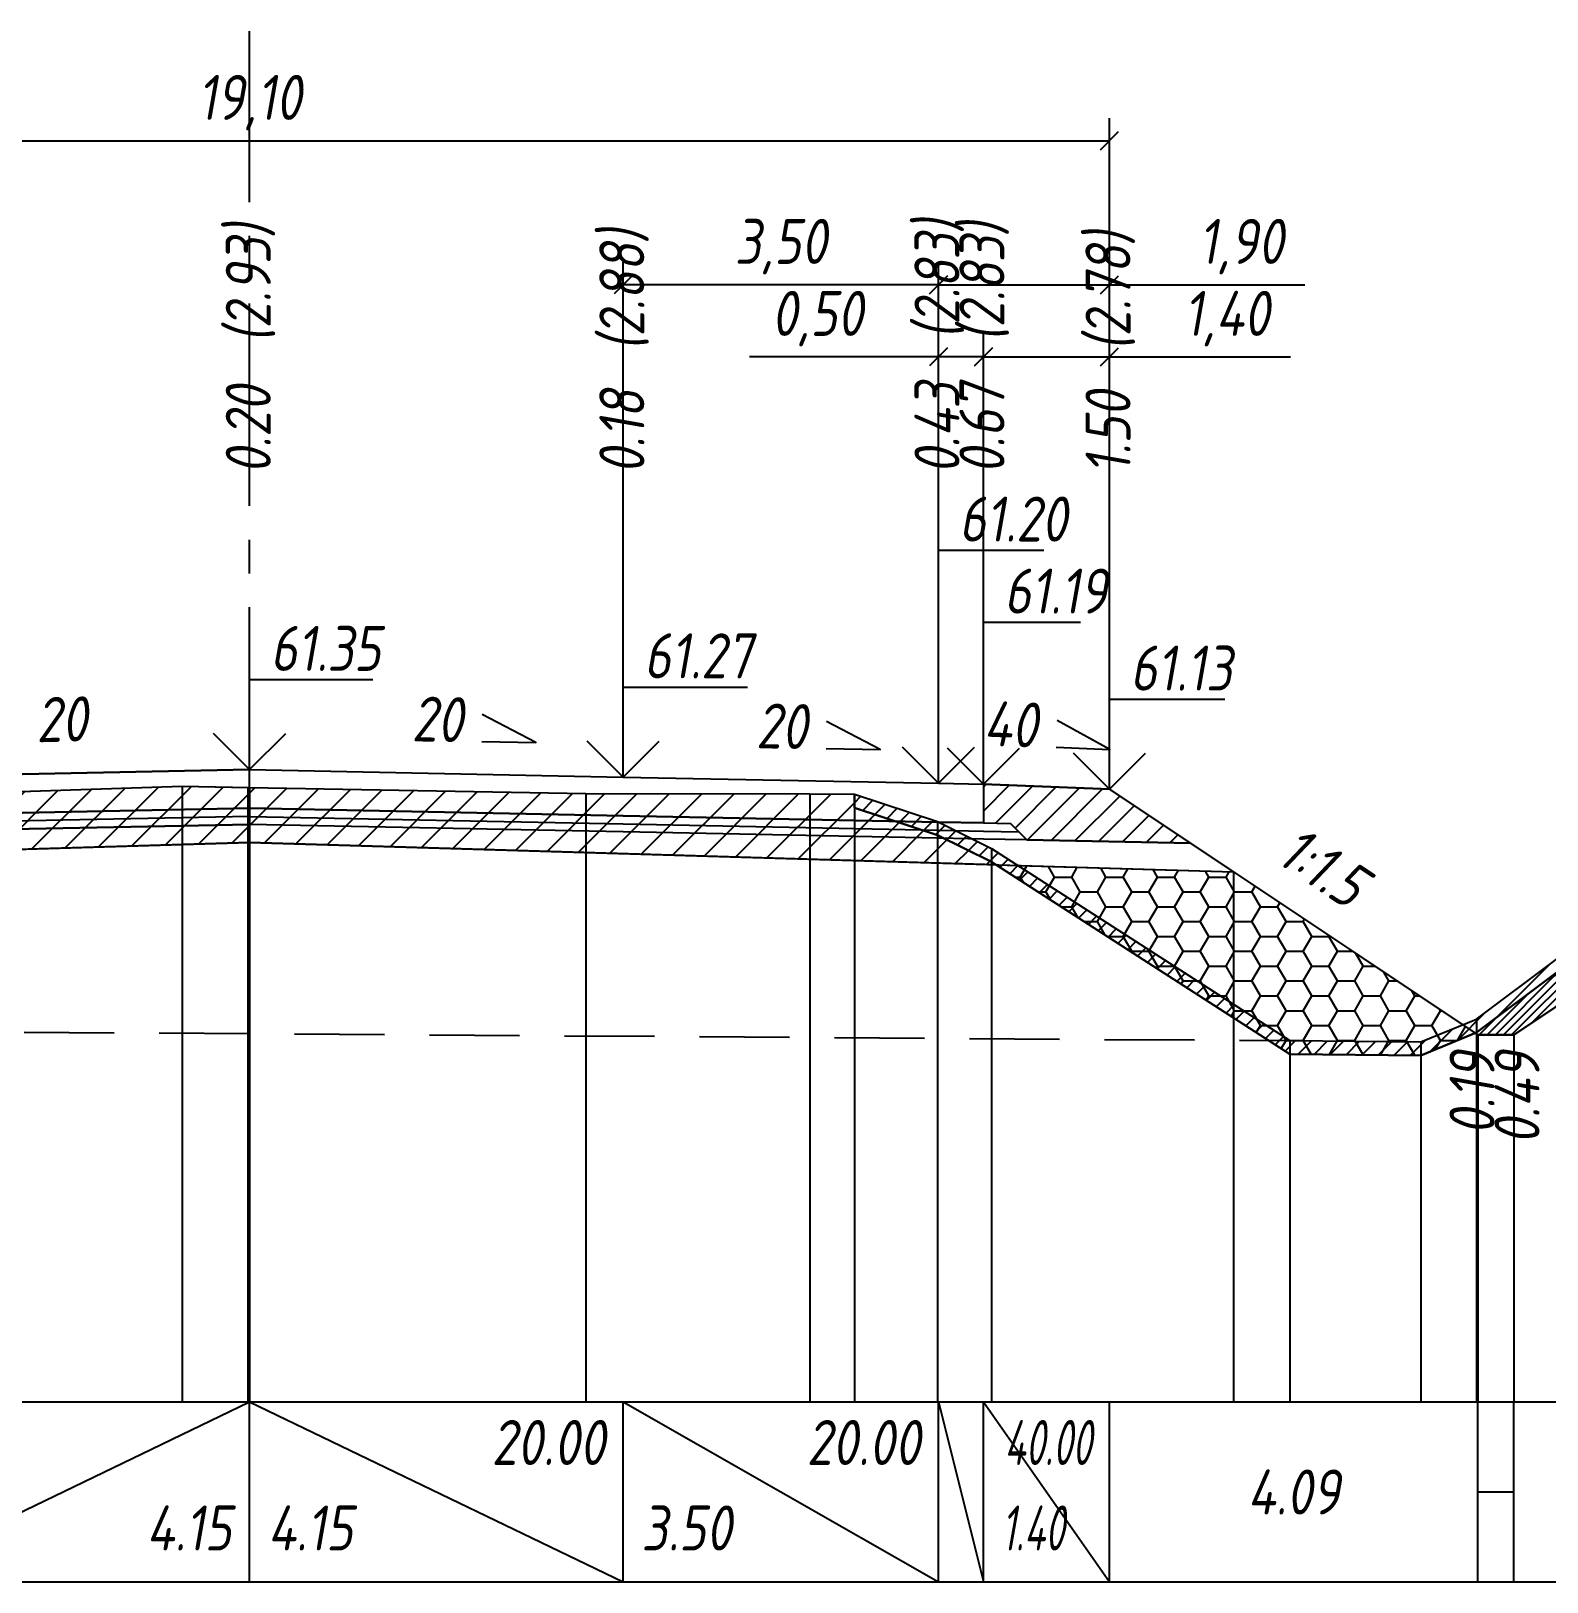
# Model space of a CAD drawing. Extents: x -717 to 1451, y -133302 to 233.
# Drawn here: x 160.3 to 244.5, y -57072 to -56985.8 of the extents above; entities that cross this region are included whole.
import ezdxf
from ezdxf.enums import TextEntityAlignment as Align

# ---------------------------------------------------------------- set-up
doc = ezdxf.new("R2010")
doc.units = 0
doc.linetypes.add('осевая2', pattern=[1.125, 0.75, -0.125, 0.125, -0.125])
doc.linetypes.add('штриховая', pattern=[0.75, 0.5, -0.25])
for name, color, linetype in [('Интерполированный поперечник', 2, 'Continuous'), ('Код_514', 1, 'Continuous'), ('Контур_0', 7, 'Continuous'), ('Контур_2521', 7, 'Continuous'), ('Контур_2564', 7, 'Continuous'), ('Контур_2660', 7, 'Continuous'), ('Контур_2665', 7, 'Continuous'), ('Контур_400', 7, 'Continuous'), ('Контур_508', 7, 'Continuous'), ('Контур_512', 7, 'Continuous'), ('Контур_513', 7, 'Continuous'), ('Контур_818', 7, 'Continuous'), ('Красный поперечник', 1, 'Continuous'), ('Объём_2501', 7, 'Continuous'), ('Объём_2564', 7, 'Continuous'), ('Объём_2650', 7, 'Continuous'), ('Объём_2660', 7, 'Continuous'), ('Объём_2661', 7, 'Continuous'), ('Объём_2663', 7, 'Continuous'), ('Объём_2664', 7, 'Continuous'), ('Объём_2665', 7, 'Continuous'), ('Объём_2666', 7, 'Continuous'), ('Ось', 1, 'осевая2'), ('Откосы', 7, 'Continuous'), ('Отметки покрытия', 7, 'Continuous'), ('Рабочие отметки', 7, 'Continuous'), ('Рабочие отметки доп.', 7, 'Continuous'), ('Таблица', 7, 'Continuous'), ('Уклоны проезжей части', 7, 'Continuous'), ('Черный поперечник', 3, 'Continuous')]:
    doc.layers.add(name, color=color, linetype=linetype)
for name, color, linetype, true_color in [('Контур_2540', 2, 'Continuous', 0xffff00), ('Контур_2560', 2, 'Continuous', 0xffff00), ('Контур_2561', 7, 'Continuous', 0xff8040), ('Контур_2562', 3, 'Continuous', 0x00ff00), ('Контур_2563', 7, 'Continuous', 0xff8000), ('Контур_2570', 7, 'Continuous', 0x80ff00), ('Контур_2736', 4, 'Continuous', 0x00ffff), ('Контур_2737', 4, 'Continuous', 0x00ffff), ('Контур_2738', 4, 'Continuous', 0x00ffff), ('Контур_2739', 4, 'Continuous', 0x00ffff), ('Контур_2745', 7, 'Continuous', 0xa4ffff), ('Контур_2747', 4, 'Continuous', 0x00ffff), ('Контур_2748', 4, 'Continuous', 0x00ffff), ('Контур_2749', 4, 'Continuous', 0x00ffff), ('Контур_402', 7, 'Continuous', 0xff6464), ('Контур_703', 4, 'Continuous', 0x00ffff), ('Контур_705', 4, 'Continuous', 0x00ffff), ('Контур_707', 4, 'Continuous', 0x00ffff), ('Контур_720', 131, 'Continuous', 0xaaffff), ('Объём_2500', 7, 'Continuous', 0xc0c0c0), ('Объём_2520', 7, 'Continuous', 0x80ffff), ('Объём_2540', 2, 'Continuous', 0xffff00), ('Объём_2560', 2, 'Continuous', 0xffff00), ('Объём_2561', 7, 'Continuous', 0xff8040), ('Объём_2562', 3, 'Continuous', 0x00ff00), ('Объём_2563', 7, 'Continuous', 0xff8000), ('Объём_2570', 7, 'Continuous', 0x80ff00), ('Объём_2580', 3, 'Continuous', 0x00ff00), ('Объём_2600', 7, 'Continuous', 0x808000), ('Объём_2620', 2, 'Continuous', 0xffff00)]:
    doc.layers.add(name, color=color, linetype=linetype, true_color=true_color)
doc.styles.get("Standard").update_dxf_attribs({"font": 'txt', "height": 2.5})
doc.styles.add('М', font='romand.shx', dxfattribs={"width": 0.8, "oblique": 10, "height": 2.5})
doc.dimstyles.new('ISO-25', dxfattribs={"dimtxt": 2.5, "dimasz": 2.5, "dimexe": 1.25, "dimexo": 0.625, "dimtad": 1, "dimtxsty": 'Standard', "dimcen": 2.5, "dimadec": 0, "dimazin": 0, "dimtfac": 1, "dimtmove": 0, "dimatfit": 3, "dimfxl": 1, "dimarcsym": 0})

# ---------------------------------------------------------------- blocks, each defined once
blk = doc.blocks.new('_Oblique')
at = {"color": 0, "linetype": 'ByBlock', "lineweight": -2}
blk.add_line((-0.5, -0.5), (0.5, 0.5), dxfattribs=at)
blk = doc.blocks.new('*D1370')
at = {"color": 0, "lineweight": -2, "transparency": 16777216}
for p, q in [((213.22, -57027.118), (213.22, -57002.678)), ((220.22, -57027.398), (220.22, -57002.678)), ((213.22, -57003.928), (220.22, -57003.928)), ((220.22, -57003.928), (230.279, -57003.928))]:
    blk.add_line(p, q, dxfattribs=at)
at = {"layer": 'Defpoints', "color": 0, "transparency": 16777216}
for p in [(220.22, -57003.928), (213.22, -57027.743), (220.22, -57028.023)]:
    blk.add_point(p, dxfattribs=at)
at = {"color": 0, "lineweight": -2, "transparency": 16777216, "rotation": 180}
blk.add_blockref('_Oblique', (213.22, -57003.928), dxfattribs=at)
at = {"color": 0, "lineweight": -2, "transparency": 16777216}
blk.add_blockref('_Oblique', (220.22, -57003.928), dxfattribs=at)
at = {"color": 0, "transparency": 16777216, "insert": (226.739, -57001.815), "char_height": 2.5, "width": 8.75, "attachment_point": 5, "style": 'М'}
blk.add_mtext('1,40', dxfattribs=at)
blk = doc.blocks.new('*D1372')
at = {"color": 0, "lineweight": -2, "transparency": 16777216}
for p, q in [((210.72, -57027.068), (210.72, -57002.678)), ((213.22, -57027.118), (213.22, -57002.678)), ((210.72, -57003.928), (200.238, -57003.928)), ((213.22, -57003.928), (210.72, -57003.928))]:
    blk.add_line(p, q, dxfattribs=at)
at = {"layer": 'Defpoints', "color": 0, "transparency": 16777216}
for p in [(213.22, -57003.928), (210.72, -57027.693), (213.22, -57027.743)]:
    blk.add_point(p, dxfattribs=at)
at = {"color": 0, "lineweight": -2, "transparency": 16777216, "rotation": 180}
blk.add_blockref('_Oblique', (210.72, -57003.928), dxfattribs=at)
at = {"color": 0, "lineweight": -2, "transparency": 16777216}
blk.add_blockref('_Oblique', (213.22, -57003.928), dxfattribs=at)
at = {"color": 0, "transparency": 16777216, "insert": (204, -57001.815), "char_height": 2.5, "width": 9.16667, "attachment_point": 5, "style": 'М'}
blk.add_mtext('0,50', dxfattribs=at)
blk = doc.blocks.new('*D1374')
at = {"color": 0, "lineweight": -2, "transparency": 16777216}
for p, q in [((193.22, -57026.718), (193.22, -56998.678)), ((210.72, -57027.068), (210.72, -56998.678)), ((210.72, -56999.928), (193.22, -56999.928))]:
    blk.add_line(p, q, dxfattribs=at)
at = {"layer": 'Defpoints', "color": 0, "transparency": 16777216}
for p in [(193.22, -56999.928), (193.22, -57027.343), (210.72, -57027.693)]:
    blk.add_point(p, dxfattribs=at)
at = {"color": 0, "lineweight": -2, "transparency": 16777216, "rotation": 180}
blk.add_blockref('_Oblique', (193.22, -56999.928), dxfattribs=at)
at = {"color": 0, "lineweight": -2, "transparency": 16777216}
blk.add_blockref('_Oblique', (210.72, -56999.928), dxfattribs=at)
at = {"color": 0, "transparency": 16777216, "insert": (201.97, -56997.815), "char_height": 2.5, "width": 9.58333, "attachment_point": 5, "style": 'М'}
blk.add_mtext('3,50', dxfattribs=at)
blk = doc.blocks.new('*D1375')
at = {"color": 0, "lineweight": -2, "transparency": 16777216}
for p, q in [((210.72, -57027.068), (210.72, -56998.678)), ((220.22, -57027.398), (220.22, -56998.678)), ((210.72, -56999.928), (220.22, -56999.928)), ((220.22, -56999.928), (231.08, -56999.928))]:
    blk.add_line(p, q, dxfattribs=at)
at = {"layer": 'Defpoints', "color": 0, "transparency": 16777216}
for p in [(210.72, -56999.928), (210.72, -57027.693), (220.22, -57028.023)]:
    blk.add_point(p, dxfattribs=at)
at = {"color": 0, "lineweight": -2, "transparency": 16777216, "rotation": 180}
blk.add_blockref('_Oblique', (210.72, -56999.928), dxfattribs=at)
at = {"color": 0, "lineweight": -2, "transparency": 16777216}
blk.add_blockref('_Oblique', (220.22, -56999.928), dxfattribs=at)
at = {"color": 0, "transparency": 16777216, "insert": (227.54, -56997.815), "char_height": 2.5, "width": 8.75, "attachment_point": 5, "style": 'М'}
blk.add_mtext('1,90', dxfattribs=at)
blk = doc.blocks.new('*D1377')
at = {"color": 0, "lineweight": -2, "transparency": 16777216}
for p, q in [((124.72, -57027.398), (124.72, -56990.678)), ((220.22, -57027.398), (220.22, -56990.678)), ((124.72, -56991.928), (220.22, -56991.928))]:
    blk.add_line(p, q, dxfattribs=at)
at = {"layer": 'Defpoints', "color": 0, "transparency": 16777216}
for p in [(220.22, -56991.928), (124.72, -57028.023), (220.22, -57028.023)]:
    blk.add_point(p, dxfattribs=at)
at = {"color": 0, "lineweight": -2, "transparency": 16777216, "rotation": 180}
blk.add_blockref('_Oblique', (124.72, -56991.928), dxfattribs=at)
at = {"color": 0, "lineweight": -2, "transparency": 16777216}
blk.add_blockref('_Oblique', (220.22, -56991.928), dxfattribs=at)
at = {"color": 0, "transparency": 16777216, "insert": (172.47, -56989.815), "char_height": 2.5, "width": 10.41667, "attachment_point": 5, "style": 'М'}
blk.add_mtext('19,10', dxfattribs=at)

msp = doc.modelspace()

# ---------------------------------------------------------------- hatches: boundary and pattern name
at = {"layer": 'Объём_2563'}
h = msp.add_hatch(dxfattribs=at)
h.set_pattern_fill('ANSI31', color=256, scale=0.3)
h.paths.add_polyline_path([(214.72, -57029.861), (215.639, -57030.779), (224.72, -57030.961), (220.22, -57027.961), (213.22, -57027.681), (213.22, -57029.831)])
at = {"layer": 'Объём_2570'}
h = msp.add_hatch(dxfattribs=at)
h.set_pattern_fill('ANSI31', color=256, scale=0.2)
h.paths.add_polyline_path([(258.785, -57031.62), (253.589, -57031.755), (240.613, -57041.478), (237.517, -57042.75), (230.242, -57042.674), (213.668, -57032.001), (210.678, -57030.506), (206.057, -57028.986), (206.057, -57028.236), (210.678, -57029.756), (213.668, -57031.251), (230.242, -57041.924), (237.517, -57042), (240.613, -57040.728), (253.589, -57031.005), (258.785, -57030.87)])
at = {"layer": 'Объём_2600'}
h = msp.add_hatch(dxfattribs=at)
h.set_pattern_fill('ANSI31', color=6, scale=0.4)
h.paths.add_polyline_path([(134.188, -57028.678), (146.414, -57028.505), (149.601, -57028.42), (168.726, -57027.795), (172.47, -57027.868), (172.47, -57030.916), (123.276, -57032.392), (124.757, -57031.505), (131.986, -57029.504), (131.986, -57028.754)])
h = msp.add_hatch(dxfattribs=at)
h.set_pattern_fill('ANSI31', color=6, scale=0.4)
h.paths.add_polyline_path([(191.142, -57028.191), (203.579, -57028.219), (206.057, -57028.236), (206.057, -57028.986), (210.678, -57030.506), (213.668, -57032.001), (213.913, -57032.159), (172.47, -57030.916), (172.47, -57027.868)])
h = msp.add_hatch(dxfattribs=at)
h.set_pattern_fill('HONEY', color=5, scale=0.3)
h.paths.add_polyline_path([(227.112, -57032.555), (240.54, -57041.507), (237.517, -57042.75), (230.242, -57042.674), (213.913, -57032.159)])
at = {"layer": 'Объём_2620'}
h = msp.add_hatch(dxfattribs=at)
h.set_pattern_fill('ANSI31', color=2, scale=0.1)
h.paths.add_polyline_path([(242.685, -57041.603), (240.685, -57041.603), (240.54, -57041.507), (240.613, -57041.478), (244.605, -57038.486), (257.318, -57031.658), (257.614, -57031.65)])

# ---------------------------------------------------------------- linework, layer by layer
at = {"layer": 'Интерполированный поперечник', "linetype": 'штриховая', "ltscale": 10, "flags": 128}
msp.add_lwpolyline([(107.454, -57041.096), (230.242, -57041.924)], dxfattribs=at)
at = {"layer": 'Код_514'}
for p, q in [((151.72, -57072), (172.47, -57062)), ((172.47, -57072), (172.47, -57062)), ((172.47, -57062), (193.22, -57072)), ((193.22, -57072), (193.22, -57062)), ((193.22, -57062), (210.72, -57072)), ((210.72, -57072), (210.72, -57062)), ((210.72, -57062), (213.22, -57072)), ((213.22, -57072), (213.22, -57062)), ((213.22, -57062), (220.22, -57072)), ((220.22, -57072), (220.22, -57062)), ((240.685, -57072), (240.685, -57062)), ((242.685, -57072), (242.685, -57062)), ((240.685, -57067), (242.685, -57067))]:
    msp.add_line(p, q, dxfattribs=at)
at = {"layer": 'Контур_0', "flags": 128}
for points in [[(172.47, -57026.866), (151.72, -57027.281), (134.22, -57027.631), (134.22, -57027.631), (134.22, -57027.631), (134.22, -57027.631), (134.22, -57027.631), (131.72, -57027.681), (131.72, -57029.831), (134.22, -57029.781), (134.22, -57029.781), (134.22, -57029.781), (134.22, -57029.781), (134.22, -57029.781), (134.22, -57029.781), (151.72, -57029.431), (172.47, -57029.016), (172.47, -57026.866)], [(172.47, -57026.866), (193.22, -57027.281), (210.72, -57027.631), (210.72, -57027.631), (210.72, -57027.631), (210.72, -57027.631), (210.72, -57027.631), (210.72, -57027.631), (213.22, -57027.681), (213.22, -57029.831), (210.72, -57029.781), (210.72, -57029.781), (210.72, -57029.781), (210.72, -57029.781), (210.72, -57029.781), (210.72, -57029.781), (193.22, -57029.431), (172.47, -57029.016), (172.47, -57026.866)], [(220.22, -57027.961), (220.22, -57027.961)], [(220.22, -57027.961), (239.844, -57041.043), (239.844, -57041.043), (239.844, -57041.043), (239.844, -57041.043), (239.844, -57041.043), (239.844, -57041.043), (239.844, -57041.043), (239.844, -57041.043), (239.844, -57041.043), (239.844, -57041.043), (239.844, -57041.043), (239.844, -57041.043), (239.844, -57041.043), (239.844, -57041.043), (240.685, -57041.603)], [(220.22, -57027.961), (239.844, -57041.043), (239.844, -57041.043), (239.844, -57041.043), (239.844, -57041.043), (239.844, -57041.043), (239.844, -57041.043), (239.844, -57041.043), (239.844, -57041.043), (239.844, -57041.043), (239.844, -57041.043), (239.844, -57041.043), (239.844, -57041.043), (239.844, -57041.043), (239.844, -57041.043), (240.685, -57041.603), (242.685, -57041.603), (258.785, -57030.87)], [(172.47, -57029.016), (151.72, -57029.431), (134.22, -57029.781), (134.22, -57029.781), (134.22, -57029.781), (134.22, -57029.781), (134.22, -57029.781), (134.22, -57029.781), (131.72, -57029.831), (130.22, -57029.861), (129.302, -57030.779), (131.72, -57030.731), (134.22, -57030.681), (134.22, -57030.681), (134.22, -57030.681), (134.22, -57030.681), (134.22, -57030.681), (134.22, -57030.681), (151.72, -57030.331), (172.47, -57029.916), (172.47, -57029.016)], [(172.47, -57029.016), (193.22, -57029.431), (210.72, -57029.781), (210.72, -57029.781), (210.72, -57029.781), (210.72, -57029.781), (210.72, -57029.781), (210.72, -57029.781), (213.22, -57029.831), (214.72, -57029.861), (215.639, -57030.779), (213.22, -57030.731), (210.72, -57030.681), (210.72, -57030.681), (210.72, -57030.681), (210.72, -57030.681), (210.72, -57030.681), (210.72, -57030.681), (193.22, -57030.331), (172.47, -57029.916), (172.47, -57029.016)], [(213.22, -57029.831), (214.72, -57029.861), (215.639, -57030.779), (224.72, -57030.961)]]:
    msp.add_lwpolyline(points, dxfattribs=at)
at = {"layer": 'Контур_2521', "color": 250, "flags": 128}
for points in [[(172.47, -57029.466), (151.72, -57029.881), (134.22, -57030.231), (134.22, -57030.231), (134.22, -57030.231), (134.22, -57030.231), (134.22, -57030.231), (134.22, -57030.231), (131.72, -57030.281), (129.761, -57030.32)], [(172.47, -57029.466), (193.22, -57029.881), (210.72, -57030.231), (210.72, -57030.231), (210.72, -57030.231), (210.72, -57030.231), (210.72, -57030.231), (210.72, -57030.231), (213.22, -57030.281), (215.18, -57030.32)]]:
    msp.add_lwpolyline(points, dxfattribs=at)
at = {"layer": 'Контур_2540', "flags": 128}
for points in [[(151.72, -57030.331), (134.22, -57030.681), (131.72, -57030.731), (129.302, -57030.779), (120.22, -57030.961), (117.829, -57032.555), (172.47, -57030.916), (172.47, -57029.916), (151.72, -57030.331)], [(172.47, -57030.916), (227.112, -57032.555), (224.72, -57030.961), (215.639, -57030.779), (213.22, -57030.731), (210.72, -57030.681), (193.22, -57030.331), (172.47, -57029.916), (172.47, -57030.916)]]:
    msp.add_lwpolyline(points, dxfattribs=at)
at = {"layer": 'Контур_2560', "flags": 128}
msp.add_lwpolyline([(213.22, -57027.681), (220.22, -57027.961), (220.22, -57027.961), (220.22, -57027.961)], dxfattribs=at)
at = {"layer": 'Контур_2561', "flags": 128}
msp.add_lwpolyline([(213.22, -57027.681), (213.22, -57027.681), (220.22, -57027.961), (220.22, -57027.961), (213.22, -57027.681)], dxfattribs=at)
at = {"layer": 'Контур_2562', "flags": 128}
msp.add_lwpolyline([(220.22, -57027.961), (220.22, -57027.961), (220.22, -57027.961), (220.22, -57027.961), (220.22, -57027.961)], dxfattribs=at)
at = {"layer": 'Контур_2563', "flags": 128}
msp.add_lwpolyline([(214.72, -57029.861), (215.639, -57030.779), (224.72, -57030.961), (220.22, -57027.961), (213.22, -57027.681), (213.22, -57029.831), (214.72, -57029.861)], dxfattribs=at)
at = {"layer": 'Контур_2564', "flags": 128}
msp.add_lwpolyline([(213.22, -57027.681), (220.22, -57027.961)], dxfattribs=at)
at = {"layer": 'Контур_2570', "flags": 128}
msp.add_lwpolyline([(149.601, -57028.42), (168.726, -57027.795), (172.361, -57027.866), (172.47, -57027.868), (191.142, -57028.191), (203.579, -57028.219), (206.057, -57028.236), (206.057, -57028.986), (210.678, -57030.506), (213.668, -57032.001), (230.242, -57042.674), (230.242, -57042.674), (237.517, -57042.75), (240.613, -57041.478), (253.589, -57031.755)], dxfattribs=at)
at = {"layer": 'Контур_2660', "flags": 128}
for points in [[(117.829, -57032.555), (172.47, -57030.916)], [(172.47, -57030.916), (227.112, -57032.555)]]:
    msp.add_lwpolyline(points, dxfattribs=at)
at = {"layer": 'Контур_2665', "flags": 128}
msp.add_lwpolyline([(220.22, -57027.961), (220.22, -57027.961)], dxfattribs=at)
at = {"layer": 'Контур_2736', "flags": 128}
for points in [[(220.22, -57027.961), (239.844, -57041.043)], [(239.844, -57041.043), (240.685, -57041.603)]]:
    msp.add_lwpolyline(points, dxfattribs=at)
at = {"layer": 'Контур_2737', "flags": 128}
msp.add_lwpolyline([(239.844, -57041.043), (239.844, -57041.043)], dxfattribs=at)
at = {"layer": 'Контур_2738', "flags": 128}
msp.add_lwpolyline([(239.844, -57041.043), (239.844, -57041.043)], dxfattribs=at)
at = {"layer": 'Контур_2739', "flags": 128}
msp.add_lwpolyline([(239.844, -57041.043), (239.844, -57041.043)], dxfattribs=at)
at = {"layer": 'Контур_2745', "flags": 128}
msp.add_lwpolyline([(239.844, -57041.043), (239.844, -57041.043)], dxfattribs=at)
msp.add_lwpolyline([(239.844, -57041.043), (239.844, -57041.043)], dxfattribs=at)
msp.add_lwpolyline([(239.844, -57041.043), (239.844, -57041.043)], dxfattribs=at)
msp.add_lwpolyline([(239.844, -57041.043), (239.844, -57041.043)], dxfattribs=at)
msp.add_lwpolyline([(239.844, -57041.043), (239.844, -57041.043)], dxfattribs=at)
msp.add_lwpolyline([(239.844, -57041.043), (239.844, -57041.043)], dxfattribs=at)
at = {"layer": 'Контур_2747', "flags": 128}
msp.add_lwpolyline([(239.844, -57041.043), (239.844, -57041.043)], dxfattribs=at)
at = {"layer": 'Контур_2748', "flags": 128}
msp.add_lwpolyline([(239.844, -57041.043), (239.844, -57041.043)], dxfattribs=at)
at = {"layer": 'Контур_2749', "flags": 128}
msp.add_lwpolyline([(239.844, -57041.043), (239.844, -57041.043)], dxfattribs=at)
at = {"layer": 'Контур_400', "flags": 128}
for points in [[(131.72, -57027.681), (134.22, -57027.631), (134.22, -57027.631), (134.22, -57027.631), (134.22, -57027.631), (134.22, -57027.631), (134.22, -57027.631), (151.72, -57027.281), (172.47, -57026.866)], [(172.47, -57026.866), (193.22, -57027.281), (210.72, -57027.631), (210.72, -57027.631), (210.72, -57027.631), (210.72, -57027.631), (210.72, -57027.631), (210.72, -57027.631), (213.22, -57027.681)]]:
    msp.add_lwpolyline(points, dxfattribs=at)
at = {"layer": 'Контур_402', "flags": 128}
msp.add_lwpolyline([(117.829, -57032.555), (172.47, -57030.916), (227.112, -57032.555)], dxfattribs=at)
at = {"layer": 'Контур_508', "flags": 128}
msp.add_lwpolyline([(104, -57041.575), (105, -57041.609), (105, -57041.108), (117.829, -57032.555), (172.47, -57030.916), (227.112, -57032.555), (240.685, -57041.603), (242.685, -57041.603), (258.785, -57030.87)], dxfattribs=at)
at = {"layer": 'Контур_512', "flags": 128}
msp.add_lwpolyline([(104, -57041.575), (105, -57041.609), (105, -57041.108), (117.829, -57032.555), (172.47, -57030.916), (227.112, -57032.555), (240.685, -57041.603), (242.685, -57041.603), (258.785, -57030.87)], dxfattribs=at)
at = {"layer": 'Контур_513', "flags": 128}
msp.add_lwpolyline([(104, -57041.575), (105, -57041.609), (105, -57041.108), (117.829, -57032.555), (172.47, -57030.916), (227.112, -57032.555), (240.685, -57041.603), (242.685, -57041.603), (258.785, -57030.87)], dxfattribs=at)
at = {"layer": 'Контур_703', "flags": 128}
msp.add_lwpolyline([(220.22, -57027.961), (239.844, -57041.043)], dxfattribs=at)
at = {"layer": 'Контур_705', "flags": 128}
msp.add_lwpolyline([(239.844, -57041.043), (239.844, -57041.043)], dxfattribs=at)
at = {"layer": 'Контур_707', "flags": 128}
msp.add_lwpolyline([(242.685, -57041.603), (258.785, -57030.87)], dxfattribs=at)
at = {"layer": 'Контур_720', "flags": 128}
msp.add_lwpolyline([(240.685, -57041.603), (242.685, -57041.603)], dxfattribs=at)
at = {"layer": 'Контур_818', "flags": 128}
msp.add_lwpolyline([(149.601, -57028.42), (168.726, -57027.795), (172.361, -57027.866), (172.47, -57027.868), (191.142, -57028.191), (203.579, -57028.219), (206.057, -57028.236), (206.057, -57028.986), (210.678, -57030.506), (213.668, -57032.001), (230.242, -57042.674), (230.242, -57042.674), (237.517, -57042.75), (240.613, -57041.478), (253.589, -57031.755)], dxfattribs=at)
at = {"layer": 'Красный поперечник'}
for p, q in [((151.72, -57027.281), (172.47, -57026.866)), ((172.47, -57026.866), (193.22, -57027.281)), ((193.22, -57027.281), (210.72, -57027.631)), ((210.72, -57027.631), (213.22, -57027.681)), ((213.22, -57027.681), (220.22, -57027.961)), ((220.22, -57027.961), (240.685, -57041.603)), ((172.47, -57030.916), (172.47, -57062)), ((242.685, -57041.603), (258.785, -57030.87)), ((227.112, -57032.555), (227.112, -57062)), ((240.685, -57041.603), (240.685, -57062)), ((240.685, -57041.603), (242.685, -57041.603)), ((242.685, -57041.603), (242.685, -57062))]:
    msp.add_line(p, q, dxfattribs=at)
at = {"layer": 'Объём_2500', "flags": 128}
for points in [[(172.47, -57026.866), (151.72, -57027.281), (134.22, -57027.631), (134.22, -57027.631), (134.22, -57027.631), (134.22, -57027.631), (134.22, -57027.631), (131.72, -57027.681), (131.72, -57029.831), (134.22, -57029.781), (134.22, -57029.781), (134.22, -57029.781), (134.22, -57029.781), (134.22, -57029.781), (134.22, -57029.781), (151.72, -57029.431), (172.47, -57029.016), (172.47, -57026.866)], [(172.47, -57026.866), (193.22, -57027.281), (210.72, -57027.631), (210.72, -57027.631), (210.72, -57027.631), (210.72, -57027.631), (210.72, -57027.631), (210.72, -57027.631), (213.22, -57027.681), (213.22, -57029.831), (210.72, -57029.781), (210.72, -57029.781), (210.72, -57029.781), (210.72, -57029.781), (210.72, -57029.781), (210.72, -57029.781), (193.22, -57029.431), (172.47, -57029.016), (172.47, -57026.866)]]:
    msp.add_lwpolyline(points, dxfattribs=at)
at = {"layer": 'Объём_2501', "flags": 128}
for points in [[(131.72, -57027.681), (134.22, -57027.631), (134.22, -57027.631), (134.22, -57027.631), (134.22, -57027.631), (134.22, -57027.631), (134.22, -57027.631), (151.72, -57027.281), (172.47, -57026.866)], [(172.47, -57026.866), (193.22, -57027.281), (210.72, -57027.631), (210.72, -57027.631), (210.72, -57027.631), (210.72, -57027.631), (210.72, -57027.631), (210.72, -57027.631), (213.22, -57027.681)]]:
    msp.add_lwpolyline(points, dxfattribs=at)
at = {"layer": 'Объём_2520', "color": 250, "flags": 128}
for points in [[(172.47, -57029.016), (151.72, -57029.431), (134.22, -57029.781), (134.22, -57029.781), (134.22, -57029.781), (134.22, -57029.781), (134.22, -57029.781), (134.22, -57029.781), (131.72, -57029.831), (130.22, -57029.861), (129.302, -57030.779), (131.72, -57030.731), (134.22, -57030.681), (134.22, -57030.681), (134.22, -57030.681), (134.22, -57030.681), (134.22, -57030.681), (134.22, -57030.681), (151.72, -57030.331), (172.47, -57029.916), (172.47, -57029.016)], [(172.47, -57029.016), (193.22, -57029.431), (210.72, -57029.781), (210.72, -57029.781), (210.72, -57029.781), (210.72, -57029.781), (210.72, -57029.781), (210.72, -57029.781), (213.22, -57029.831), (214.72, -57029.861), (215.639, -57030.779), (213.22, -57030.731), (210.72, -57030.681), (210.72, -57030.681), (210.72, -57030.681), (210.72, -57030.681), (210.72, -57030.681), (210.72, -57030.681), (193.22, -57030.331), (172.47, -57029.916), (172.47, -57029.016)]]:
    msp.add_lwpolyline(points, dxfattribs=at)
at = {"layer": 'Объём_2540', "flags": 128}
for points in [[(151.72, -57030.331), (134.22, -57030.681), (131.72, -57030.731), (129.302, -57030.779), (120.22, -57030.961), (117.829, -57032.555), (172.47, -57030.916), (172.47, -57029.916), (151.72, -57030.331)], [(172.47, -57030.916), (227.112, -57032.555), (224.72, -57030.961), (215.639, -57030.779), (213.22, -57030.731), (210.72, -57030.681), (193.22, -57030.331), (172.47, -57029.916), (172.47, -57030.916)]]:
    msp.add_lwpolyline(points, dxfattribs=at)
at = {"layer": 'Объём_2560', "flags": 128}
msp.add_lwpolyline([(213.22, -57027.681), (220.22, -57027.961), (220.22, -57027.961), (220.22, -57027.961)], dxfattribs=at)
at = {"layer": 'Объём_2561', "flags": 128}
msp.add_lwpolyline([(213.22, -57027.681), (213.22, -57027.681), (220.22, -57027.961), (220.22, -57027.961), (213.22, -57027.681)], dxfattribs=at)
at = {"layer": 'Объём_2562', "flags": 128}
msp.add_lwpolyline([(220.22, -57027.961), (220.22, -57027.961), (220.22, -57027.961), (220.22, -57027.961), (220.22, -57027.961)], dxfattribs=at)
at = {"layer": 'Объём_2563', "color": 250, "flags": 128}
msp.add_lwpolyline([(214.72, -57029.861), (215.639, -57030.779), (224.72, -57030.961), (220.22, -57027.961), (213.22, -57027.681), (213.22, -57029.831), (214.72, -57029.861)], dxfattribs=at)
at = {"layer": 'Объём_2564', "flags": 128}
msp.add_lwpolyline([(213.22, -57027.681), (220.22, -57027.961)], dxfattribs=at)
at = {"layer": 'Объём_2570', "flags": 128}
msp.add_lwpolyline([(258.785, -57031.62), (253.589, -57031.755), (240.613, -57041.478), (237.517, -57042.75), (230.242, -57042.674), (213.668, -57032.001), (210.678, -57030.506), (206.057, -57028.986), (206.057, -57028.236), (210.678, -57029.756), (213.668, -57031.251), (230.242, -57041.924), (237.517, -57042), (240.613, -57040.728), (253.589, -57031.005), (258.785, -57030.87), (258.785, -57031.62), (258.785, -57031.62)], dxfattribs=at)
at = {"layer": 'Объём_2580', "flags": 128}
msp.add_lwpolyline([(220.22, -57027.961), (220.22, -57027.961)], dxfattribs=at)
at = {"layer": 'Объём_2600', "color": 5, "flags": 128}
msp.add_lwpolyline([(227.112, -57032.555), (240.54, -57041.507), (237.517, -57042.75), (230.242, -57042.674), (213.913, -57032.159), (227.112, -57032.555), (227.112, -57032.555)], dxfattribs=at)
at = {"layer": 'Объём_2620', "flags": 128}
msp.add_lwpolyline([(242.685, -57041.603), (240.685, -57041.603), (240.54, -57041.507), (240.613, -57041.478), (244.605, -57038.486), (257.318, -57031.658), (257.614, -57031.65), (242.685, -57041.603), (242.685, -57041.603)], dxfattribs=at)
at = {"layer": 'Объём_2650', "color": 6, "flags": 128}
for points in [[(134.188, -57028.678), (146.414, -57028.505), (149.601, -57028.42), (168.726, -57027.795), (172.47, -57027.868), (172.47, -57030.916), (123.276, -57032.392), (124.757, -57031.505), (131.986, -57029.504), (131.986, -57028.754), (134.188, -57028.678), (134.188, -57028.678)], [(191.142, -57028.191), (203.579, -57028.219), (206.057, -57028.236), (206.057, -57028.986), (210.678, -57030.506), (213.668, -57032.001), (213.913, -57032.159), (172.47, -57030.916), (172.47, -57027.868), (191.142, -57028.191), (191.142, -57028.191)]]:
    msp.add_lwpolyline(points, dxfattribs=at)
at = {"layer": 'Объём_2660', "flags": 128}
for points in [[(117.829, -57032.555), (172.47, -57030.916)], [(172.47, -57030.916), (227.112, -57032.555)]]:
    msp.add_lwpolyline(points, dxfattribs=at)
at = {"layer": 'Объём_2661', "flags": 128}
msp.add_lwpolyline([(220.22, -57027.961), (239.844, -57041.043)], dxfattribs=at)
at = {"layer": 'Объём_2663', "flags": 128}
for points in [[(242.685, -57041.603), (258.785, -57030.87)], [(239.844, -57041.043), (240.685, -57041.603)]]:
    msp.add_lwpolyline(points, dxfattribs=at)
at = {"layer": 'Объём_2664', "flags": 128}
msp.add_lwpolyline([(240.685, -57041.603), (242.685, -57041.603)], dxfattribs=at)
at = {"layer": 'Объём_2665', "flags": 128}
msp.add_lwpolyline([(220.22, -57027.961), (220.22, -57027.961)], dxfattribs=at)
at = {"layer": 'Объём_2666', "flags": 128}
msp.add_lwpolyline([(220.22, -57027.961), (239.844, -57041.043)], dxfattribs=at)
at = {"layer": 'Ось', "ltscale": 15}
msp.add_line((172.47, -57045.971), (172.47, -56985.837), dxfattribs=at)
at = {"layer": 'Откосы', "color": 1, "flags": 128}
for points in [[(185.359, -57025.306), (188.358, -57025.366), (185.389, -57023.807)], [(204.484, -57025.689), (207.483, -57025.749), (204.514, -57024.189)], [(217.253, -57025.631), (220.251, -57025.75), (217.313, -57024.132)]]:
    msp.add_lwpolyline(points, dxfattribs=at)
at = {"layer": 'Отметки покрытия', "color": 1}
for p, q in [((210.72, -57027.631), (210.72, -57014.681)), ((210.72, -57014.681), (216.57, -57014.681)), ((213.22, -57027.681), (213.22, -57018.681)), ((213.22, -57018.681), (218.62, -57018.681)), ((172.47, -57026.866), (172.47, -57021.866)), ((172.47, -57021.866), (179.32, -57021.866)), ((193.22, -57027.281), (193.22, -57022.281)), ((193.22, -57022.281), (200.12, -57022.281)), ((220.22, -57027.961), (220.22, -57022.961)), ((220.22, -57022.961), (226.62, -57022.961)), ((172.47, -57026.866), (170.47, -57024.866)), ((172.47, -57026.866), (174.47, -57024.866)), ((193.22, -57027.281), (191.22, -57025.281)), ((193.22, -57027.281), (195.22, -57025.281)), ((210.72, -57027.631), (208.72, -57025.631)), ((210.72, -57027.631), (212.72, -57025.631)), ((213.22, -57027.681), (211.22, -57025.681)), ((213.22, -57027.681), (215.22, -57025.681)), ((220.22, -57027.961), (218.22, -57025.961)), ((220.22, -57027.961), (222.22, -57025.961))]:
    msp.add_line(p, q, dxfattribs=at)
at = {"layer": 'Таблица'}
for p, q in [((80, -57062), (283.785, -57062)), ((80, -57072), (283.785, -57072))]:
    msp.add_line(p, q, dxfattribs=at)
at = {"layer": 'Черный поперечник', "color": 7}
for p, q in [((168.726, -57027.795), (168.726, -57062)), ((172.361, -57027.866), (172.361, -57062)), ((172.47, -57027.868), (172.47, -57062)), ((191.142, -57028.191), (191.142, -57062)), ((203.579, -57028.219), (203.579, -57062)), ((206.057, -57028.236), (206.057, -57062)), ((210.678, -57029.756), (210.678, -57062)), ((213.668, -57031.251), (213.668, -57062)), ((240.613, -57040.728), (240.613, -57062)), ((230.242, -57041.924), (230.242, -57062)), ((237.517, -57042), (237.517, -57062))]:
    msp.add_line(p, q, dxfattribs=at)
at = {"layer": 'Черный поперечник', "flags": 128}
msp.add_lwpolyline([(149.601, -57028.42), (168.726, -57027.795), (172.361, -57027.866), (172.47, -57027.868), (191.142, -57028.191), (203.579, -57028.219), (206.057, -57028.236), (210.678, -57029.756), (213.668, -57031.251), (230.242, -57041.924), (237.517, -57042), (240.613, -57040.728), (253.589, -57031.005)], dxfattribs=at)

# ---------------------------------------------------------------- texts
at = {"layer": 'Код_514', "style": 'М', "oblique": 10}
for s, width, p in [('20.00', 0.8, (192.22, -57063)), ('20.00', 0.8, (209.72, -57063)), ('40.00', 0.6, (219.22, -57063))]:
    msp.add_text(s, height=2.5, dxfattribs=dict(at, width=width)).set_placement(p, align=Align.TOP_RIGHT)
at = {"layer": 'Код_514', "style": 'М', "oblique": 10, "width": 0.8}
msp.add_text('4.09', height=2.5, dxfattribs=at).set_placement((230.452, -57067), align=Align.MIDDLE_CENTER)
msp.add_text('4.15', height=2.5, dxfattribs=at).set_placement((171.47, -57071), align=Align.BOTTOM_RIGHT)
at = {"layer": 'Код_514', "style": 'М', "oblique": 10}
for s, width, p in [('4.15', 0.8, (173.47, -57071)), ('3.50', 0.8, (194.22, -57071)), ('1.40', 0.6, (214.22, -57071))]:
    msp.add_text(s, height=2.5, dxfattribs=dict(at, width=width)).set_placement(p, align=Align.BOTTOM_LEFT)
at = {"layer": 'Отметки покрытия', "color": 1, "style": 'М', "oblique": 10, "width": 0.8}
for s, p in [('61.20', (211.861, -57014.949)), ('61.19', (214.361, -57018.949)), ('61.35', (173.611, -57022.134)), ('61.27', (194.361, -57022.549)), ('61.13', (221.361, -57023.229))]:
    msp.add_text(s, height=2.5, dxfattribs=at).set_placement(p, align=Align.BOTTOM_LEFT)
at = {"layer": 'Рабочие отметки', "color": 1, "style": 'М', "oblique": 10, "width": 0.8}
for s, p in [('0.20', (172.392, -57010.431)), ('0.18', (193.142, -57010.431)), ('0.43', (210.642, -57010.431)), ('0.67', (213.142, -57010.431)), ('1.50', (220.142, -57010.431))]:
    msp.add_text(s, height=2.5, rotation=90, dxfattribs=at).set_placement(p, align=Align.MIDDLE_LEFT)
for s, p in [('0.19', (240.356, -57042.534)), ('0.49', (242.856, -57042.534))]:
    msp.add_text(s, height=2.5, rotation=90, dxfattribs=at).set_placement(p, align=Align.MIDDLE_RIGHT)
at = {"layer": 'Рабочие отметки доп.', "color": 1, "style": 'М', "oblique": 10, "width": 0.8}
for s, p in [('(2.83)', (210.642, -57002.931)), ('(2.93)', (172.392, -57003.131)), ('(2.88)', (193.142, -57003.581)), ('(2.83)', (213.142, -57003.081)), ('(2.78)', (220.142, -57003.581))]:
    msp.add_text(s, height=2.5, rotation=90, dxfattribs=at).set_placement(p, align=Align.MIDDLE_LEFT)
at = {"layer": 'Уклоны проезжей части', "color": 1, "style": 'М', "oblique": 10, "width": 0.8}
for s, rotation, p in [('20', 1.14576, (162.075, -57026.073)), ('20', 358.85423, (182.865, -57026.073)), ('20', 358.85423, (201.99, -57026.456)), ('40', 357.70938, (214.662, -57026.347)), ('1:1.5', 326.30994, (231.007, -57033.95))]:
    msp.add_text(s, height=2.5, rotation=rotation, dxfattribs=at).set_placement(p, align=Align.BOTTOM_CENTER)

# ---------------------------------------------------------------- dimensions: what is measured, and where the dimension line sits
at = {"color": 5}
dim = msp.add_linear_dim(base=(220.22, -56991.928), p1=(124.72, -57028.023), p2=(220.22, -57028.023), angle=180, dimstyle='ISO-25', override={"dimasz": 1, "dimlfac": 0.2, "dimzin": 0, "dimtxsty": 'М', "dimblk1": 'Oblique', "dimblk2": 'Oblique', "dimsah": 1}, dxfattribs=at)
dim.commit()
dim.dimension.update_dxf_attribs({"geometry": '*D1377', "text_midpoint": (172.47, -56989.815)})
dim = msp.add_linear_dim(base=(193.22, -56999.928), p1=(210.72, -57027.693), p2=(193.22, -57027.343), dimstyle='ISO-25', override={"dimasz": 1, "dimlfac": 0.2, "dimzin": 0, "dimtxsty": 'М', "dimblk1": 'Oblique', "dimblk2": 'Oblique', "dimsah": 1}, dxfattribs=at)
dim.commit()
dim.dimension.update_dxf_attribs({"geometry": '*D1374', "text_midpoint": (201.97, -56997.815)})
dim = msp.add_linear_dim(base=(210.72, -56999.928), p1=(220.22, -57028.023), p2=(210.72, -57027.693), dimstyle='ISO-25', override={"dimasz": 1, "dimlfac": 0.2, "dimzin": 0, "dimtxsty": 'М', "dimblk1": 'Oblique', "dimblk2": 'Oblique', "dimsah": 1}, dxfattribs=at)
dim.commit()
dim.dimension.update_dxf_attribs({"geometry": '*D1375', "text_midpoint": (227.54, -56999.928), "dimtype": 160})
for base, p1, p2, picture, middle in [((213.22, -57003.928), (210.72, -57027.693), (213.22, -57027.743), '*D1372', (204, -57003.928)), ((220.22, -57003.928), (213.22, -57027.743), (220.22, -57028.023), '*D1370', (226.739, -57003.928))]:
    dim = msp.add_linear_dim(base=base, p1=p1, p2=p2, angle=180, dimstyle='ISO-25', override={"dimasz": 1, "dimlfac": 0.2, "dimzin": 0, "dimtxsty": 'М', "dimblk1": 'Oblique', "dimblk2": 'Oblique', "dimsah": 1}, dxfattribs=at)
    dim.commit()
    dim.dimension.update_dxf_attribs({"geometry": picture, "text_midpoint": middle, "dimtype": 160})

doc.saveas('drawing.dxf')
